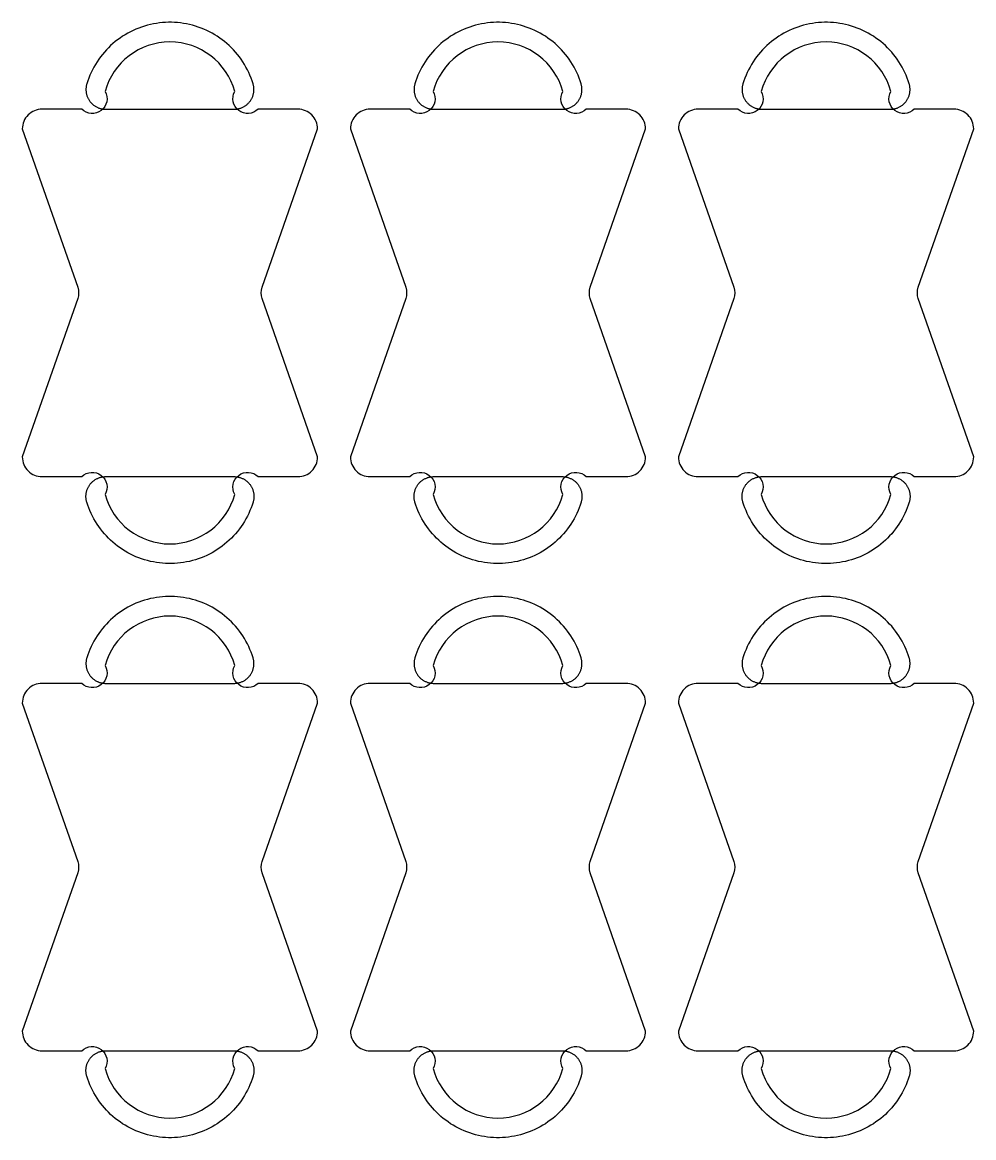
# Model space of a CAD drawing. Extents: x 0 to 2440, y -2 to 1220.
# Drawn here: x 322.2 to 612.2, y 527.5 to 867.5 of the extents above; entities that cross this region are included whole.
import ezdxf

# ---------------------------------------------------------------- set-up
doc = ezdxf.new("R2010")
doc.units = 0
doc.layers.add('4_ANYTOOL_CUTTHROUGH_OUTSI', color=5, linetype='CONTINUOUS')
doc.layers.add('5_ANYTOOL_HALF_MILL_9MM_IN', color=3, linetype='CONTINUOUS')

msp = doc.modelspace()

# ---------------------------------------------------------------- linework, layer by layer
at = {"layer": '4_ANYTOOL_CUTTHROUGH_OUTSI'}
for points in [[(394.07, 729), (406.2, 729, 0.414214), (412.2, 735), (395.3, 783.28, -0.146089), (395.3, 786.72), (412.2, 835, 0.414214), (406.2, 841), (394.07, 841, -0.874623), (386.97, 846.41, 0.763104), (347.43, 846.41, -0.874623), (340.34, 841), (328.2, 841, 0.414214), (322.2, 835), (339.1, 786.72, -0.146089), (339.1, 783.28), (322.2, 735, 0.414214), (328.2, 729), (340.34, 729, -0.874623), (347.43, 723.59, 0.763104), (386.97, 723.59, -0.874623)], [(494.07, 729), (506.2, 729, 0.414214), (512.2, 735), (495.3, 783.28, -0.146089), (495.3, 786.72), (512.2, 835, 0.414214), (506.2, 841), (494.07, 841, -0.874623), (486.97, 846.41, 0.763104), (447.43, 846.41, -0.874623), (440.34, 841), (428.2, 841, 0.414214), (422.2, 835), (439.1, 786.72, -0.146089), (439.1, 783.28), (422.2, 735, 0.414214), (428.2, 729), (440.34, 729, -0.874623), (447.43, 723.59, 0.763104), (486.97, 723.59, -0.874623)], [(594.07, 729), (606.2, 729, 0.414214), (612.2, 735), (595.3, 783.28, -0.146089), (595.3, 786.72), (612.2, 835, 0.414214), (606.2, 841), (594.07, 841, -0.874623), (586.97, 846.41, 0.763104), (547.43, 846.41, -0.874623), (540.34, 841), (528.2, 841, 0.414214), (522.2, 835), (539.1, 786.72, -0.146089), (539.1, 783.28), (522.2, 735, 0.414214), (528.2, 729), (540.34, 729, -0.874623), (547.43, 723.59, 0.763104), (586.97, 723.59, -0.874623)], [(394.07, 554), (406.2, 554, 0.414214), (412.2, 560), (395.3, 608.28, -0.146089), (395.3, 611.72), (412.2, 660, 0.414214), (406.2, 666), (394.07, 666, -0.874623), (386.97, 671.41, 0.763104), (347.43, 671.41, -0.874623), (340.34, 666), (328.2, 666, 0.414214), (322.2, 660), (339.1, 611.72, -0.146089), (339.1, 608.28), (322.2, 560, 0.414214), (328.2, 554), (340.34, 554, -0.874623), (347.43, 548.59, 0.763104), (386.97, 548.59, -0.874623)], [(494.07, 554), (506.2, 554, 0.414214), (512.2, 560), (495.3, 608.28, -0.146089), (495.3, 611.72), (512.2, 660, 0.414214), (506.2, 666), (494.07, 666, -0.874623), (486.97, 671.41, 0.763104), (447.43, 671.41, -0.874623), (440.34, 666), (428.2, 666, 0.414214), (422.2, 660), (439.1, 611.72, -0.146089), (439.1, 608.28), (422.2, 560, 0.414214), (428.2, 554), (440.34, 554, -0.874623), (447.43, 548.59, 0.763104), (486.97, 548.59, -0.874623)], [(594.07, 554), (606.2, 554, 0.414214), (612.2, 560), (595.3, 608.28, -0.146089), (595.3, 611.72), (612.2, 660, 0.414214), (606.2, 666), (594.07, 666, -0.874623), (586.97, 671.41, 0.763104), (547.43, 671.41, -0.874623), (540.34, 666), (528.2, 666, 0.414214), (522.2, 660), (539.1, 611.72, -0.146089), (539.1, 608.28), (522.2, 560, 0.414214), (528.2, 554), (540.34, 554, -0.874623), (547.43, 548.59, 0.763104), (586.97, 548.59, -0.874623)]]:
    msp.add_lwpolyline(points, format="xyb", close=True, dxfattribs=at)
at = {"layer": '5_ANYTOOL_HALF_MILL_9MM_IN'}
for points in [[(341.86, 848.76), (341.8, 848.56), (341.75, 848.36), (341.71, 848.15), (341.67, 847.95), (341.65, 847.74), (341.62, 847.54), (341.61, 847.33), (341.6, 847.12), (341.6, 846.91), (341.61, 846.71), (341.62, 846.5), (341.64, 846.29), (341.67, 846.09), (341.7, 845.88), (341.75, 845.68), (341.8, 845.48), (341.85, 845.28), (341.91, 845.08), (341.98, 844.89), (342.06, 844.69), (342.14, 844.5), (342.23, 844.32), (342.33, 844.13), (342.43, 843.95), (342.54, 843.77), (342.66, 843.6), (342.78, 843.43), (342.9, 843.27), (343.03, 843.11), (343.17, 842.95), (343.31, 842.8), (343.46, 842.65), (343.61, 842.51), (343.77, 842.38), (343.93, 842.25), (344.1, 842.13), (344.27, 842.01), (344.45, 841.9), (344.62, 841.79), (344.81, 841.69), (344.99, 841.6), (345.18, 841.51), (345.37, 841.43), (345.57, 841.36), (345.76, 841.29), (345.96, 841.23), (346.16, 841.18), (346.36, 841.13), (346.57, 841.09), (346.77, 841.06), (346.98, 841.03), (347.18, 841.01), (347.39, 841), (347.6, 841), (386.8, 841), (387.01, 841), (387.22, 841.01), (387.43, 841.03), (387.63, 841.06), (387.84, 841.09), (388.04, 841.13), (388.24, 841.18), (388.44, 841.23), (388.64, 841.29), (388.84, 841.36), (389.03, 841.43), (389.22, 841.51), (389.41, 841.6), (389.6, 841.69), (389.78, 841.79), (389.96, 841.9), (390.13, 842.01), (390.3, 842.13), (390.47, 842.25), (390.63, 842.38), (390.79, 842.51), (390.94, 842.65), (391.09, 842.8), (391.23, 842.95), (391.37, 843.11), (391.5, 843.27), (391.63, 843.43), (391.75, 843.6), (391.86, 843.77), (391.97, 843.95), (392.07, 844.13), (392.17, 844.32), (392.26, 844.5), (392.34, 844.69), (392.42, 844.89), (392.49, 845.08), (392.55, 845.28), (392.61, 845.48), (392.66, 845.68), (392.7, 845.88), (392.73, 846.09), (392.76, 846.29), (392.78, 846.5), (392.8, 846.71), (392.8, 846.91), (392.8, 847.12), (392.79, 847.33), (392.78, 847.54), (392.76, 847.74), (392.73, 847.95), (392.69, 848.15), (392.65, 848.36), (392.6, 848.56), (392.54, 848.76), (392.26, 849.64), (391.94, 850.5), (391.59, 851.36), (391.22, 852.21), (390.81, 853.04), (390.38, 853.85), (389.91, 854.65), (389.42, 855.44), (388.91, 856.21), (388.36, 856.95), (387.79, 857.68), (387.2, 858.39), (386.58, 859.08), (385.94, 859.74), (385.27, 860.38), (384.58, 861), (383.87, 861.6), (383.15, 862.17), (382.4, 862.71), (381.63, 863.23), (380.85, 863.72), (380.05, 864.18), (379.23, 864.61), (378.4, 865.02), (377.55, 865.39), (376.7, 865.74), (375.83, 866.06), (374.95, 866.34), (374.06, 866.6), (373.16, 866.82), (372.26, 867.01), (371.35, 867.17), (370.43, 867.3), (369.51, 867.4), (368.59, 867.46), (367.66, 867.5), (366.74, 867.5), (365.81, 867.46), (364.89, 867.4), (363.97, 867.3), (363.06, 867.17), (362.15, 867.01), (361.24, 866.82), (360.34, 866.6), (359.46, 866.34), (358.58, 866.06), (357.71, 865.74), (356.85, 865.39), (356, 865.02), (355.17, 864.61), (354.36, 864.18), (353.56, 863.72), (352.77, 863.23), (352.01, 862.71), (351.26, 862.17), (350.53, 861.6), (349.82, 861), (349.13, 860.38), (348.47, 859.74), (347.82, 859.08), (347.21, 858.39), (346.61, 857.68), (346.04, 856.95), (345.5, 856.21), (344.98, 855.44), (344.49, 854.65), (344.03, 853.85), (343.59, 853.04), (343.19, 852.21), (342.81, 851.36), (342.46, 850.5), (342.15, 849.64)], [(441.86, 848.76), (441.8, 848.56), (441.75, 848.36), (441.71, 848.15), (441.67, 847.95), (441.65, 847.74), (441.62, 847.54), (441.61, 847.33), (441.6, 847.12), (441.6, 846.91), (441.61, 846.71), (441.62, 846.5), (441.64, 846.29), (441.67, 846.09), (441.7, 845.88), (441.75, 845.68), (441.8, 845.48), (441.85, 845.28), (441.91, 845.08), (441.98, 844.89), (442.06, 844.69), (442.14, 844.5), (442.23, 844.32), (442.33, 844.13), (442.43, 843.95), (442.54, 843.77), (442.66, 843.6), (442.78, 843.43), (442.9, 843.27), (443.03, 843.11), (443.17, 842.95), (443.31, 842.8), (443.46, 842.65), (443.61, 842.51), (443.77, 842.38), (443.93, 842.25), (444.1, 842.13), (444.27, 842.01), (444.45, 841.9), (444.62, 841.79), (444.81, 841.69), (444.99, 841.6), (445.18, 841.51), (445.37, 841.43), (445.57, 841.36), (445.76, 841.29), (445.96, 841.23), (446.16, 841.18), (446.36, 841.13), (446.57, 841.09), (446.77, 841.06), (446.98, 841.03), (447.18, 841.01), (447.39, 841), (447.6, 841), (486.8, 841), (487.01, 841), (487.22, 841.01), (487.43, 841.03), (487.63, 841.06), (487.84, 841.09), (488.04, 841.13), (488.24, 841.18), (488.44, 841.23), (488.64, 841.29), (488.84, 841.36), (489.03, 841.43), (489.22, 841.51), (489.41, 841.6), (489.6, 841.69), (489.78, 841.79), (489.96, 841.9), (490.13, 842.01), (490.3, 842.13), (490.47, 842.25), (490.63, 842.38), (490.79, 842.51), (490.94, 842.65), (491.09, 842.8), (491.23, 842.95), (491.37, 843.11), (491.5, 843.27), (491.63, 843.43), (491.75, 843.6), (491.86, 843.77), (491.97, 843.95), (492.07, 844.13), (492.17, 844.32), (492.26, 844.5), (492.34, 844.69), (492.42, 844.89), (492.49, 845.08), (492.55, 845.28), (492.61, 845.48), (492.66, 845.68), (492.7, 845.88), (492.73, 846.09), (492.76, 846.29), (492.78, 846.5), (492.8, 846.71), (492.8, 846.91), (492.8, 847.12), (492.79, 847.33), (492.78, 847.54), (492.76, 847.74), (492.73, 847.95), (492.69, 848.15), (492.65, 848.36), (492.6, 848.56), (492.54, 848.76), (492.26, 849.64), (491.94, 850.5), (491.59, 851.36), (491.22, 852.21), (490.81, 853.04), (490.38, 853.85), (489.91, 854.65), (489.42, 855.44), (488.91, 856.21), (488.36, 856.95), (487.79, 857.68), (487.2, 858.39), (486.58, 859.08), (485.94, 859.74), (485.27, 860.38), (484.58, 861), (483.87, 861.6), (483.15, 862.17), (482.4, 862.71), (481.63, 863.23), (480.85, 863.72), (480.05, 864.18), (479.23, 864.61), (478.4, 865.02), (477.55, 865.39), (476.7, 865.74), (475.83, 866.06), (474.95, 866.34), (474.06, 866.6), (473.16, 866.82), (472.26, 867.01), (471.35, 867.17), (470.43, 867.3), (469.51, 867.4), (468.59, 867.46), (467.66, 867.5), (466.74, 867.5), (465.81, 867.46), (464.89, 867.4), (463.97, 867.3), (463.06, 867.17), (462.15, 867.01), (461.24, 866.82), (460.34, 866.6), (459.46, 866.34), (458.58, 866.06), (457.71, 865.74), (456.85, 865.39), (456, 865.02), (455.17, 864.61), (454.36, 864.18), (453.56, 863.72), (452.77, 863.23), (452.01, 862.71), (451.26, 862.17), (450.53, 861.6), (449.82, 861), (449.13, 860.38), (448.47, 859.74), (447.82, 859.08), (447.21, 858.39), (446.61, 857.68), (446.04, 856.95), (445.5, 856.21), (444.98, 855.44), (444.49, 854.65), (444.03, 853.85), (443.59, 853.04), (443.19, 852.21), (442.81, 851.36), (442.46, 850.5), (442.15, 849.64)], [(541.86, 848.76), (541.8, 848.56), (541.75, 848.36), (541.71, 848.15), (541.67, 847.95), (541.65, 847.74), (541.62, 847.54), (541.61, 847.33), (541.6, 847.12), (541.6, 846.91), (541.61, 846.71), (541.62, 846.5), (541.64, 846.29), (541.67, 846.09), (541.7, 845.88), (541.75, 845.68), (541.8, 845.48), (541.85, 845.28), (541.91, 845.08), (541.98, 844.89), (542.06, 844.69), (542.14, 844.5), (542.23, 844.32), (542.33, 844.13), (542.43, 843.95), (542.54, 843.77), (542.66, 843.6), (542.78, 843.43), (542.9, 843.27), (543.03, 843.11), (543.17, 842.95), (543.31, 842.8), (543.46, 842.65), (543.61, 842.51), (543.77, 842.38), (543.93, 842.25), (544.1, 842.13), (544.27, 842.01), (544.45, 841.9), (544.62, 841.79), (544.81, 841.69), (544.99, 841.6), (545.18, 841.51), (545.37, 841.43), (545.57, 841.36), (545.76, 841.29), (545.96, 841.23), (546.16, 841.18), (546.36, 841.13), (546.57, 841.09), (546.77, 841.06), (546.98, 841.03), (547.18, 841.01), (547.39, 841), (547.6, 841), (586.8, 841), (587.01, 841), (587.22, 841.01), (587.43, 841.03), (587.63, 841.06), (587.84, 841.09), (588.04, 841.13), (588.24, 841.18), (588.44, 841.23), (588.64, 841.29), (588.84, 841.36), (589.03, 841.43), (589.22, 841.51), (589.41, 841.6), (589.6, 841.69), (589.78, 841.79), (589.96, 841.9), (590.13, 842.01), (590.3, 842.13), (590.47, 842.25), (590.63, 842.38), (590.79, 842.51), (590.94, 842.65), (591.09, 842.8), (591.23, 842.95), (591.37, 843.11), (591.5, 843.27), (591.63, 843.43), (591.75, 843.6), (591.86, 843.77), (591.97, 843.95), (592.07, 844.13), (592.17, 844.32), (592.26, 844.5), (592.34, 844.69), (592.42, 844.89), (592.49, 845.08), (592.55, 845.28), (592.61, 845.48), (592.66, 845.68), (592.7, 845.88), (592.73, 846.09), (592.76, 846.29), (592.78, 846.5), (592.8, 846.71), (592.8, 846.91), (592.8, 847.12), (592.79, 847.33), (592.78, 847.54), (592.76, 847.74), (592.73, 847.95), (592.69, 848.15), (592.65, 848.36), (592.6, 848.56), (592.54, 848.76), (592.26, 849.64), (591.94, 850.5), (591.59, 851.36), (591.22, 852.21), (590.81, 853.04), (590.38, 853.85), (589.91, 854.65), (589.42, 855.44), (588.91, 856.21), (588.36, 856.95), (587.79, 857.68), (587.2, 858.39), (586.58, 859.08), (585.94, 859.74), (585.27, 860.38), (584.58, 861), (583.87, 861.6), (583.15, 862.17), (582.4, 862.71), (581.63, 863.23), (580.85, 863.72), (580.05, 864.18), (579.23, 864.61), (578.4, 865.02), (577.55, 865.39), (576.7, 865.74), (575.83, 866.06), (574.95, 866.34), (574.06, 866.6), (573.16, 866.82), (572.26, 867.01), (571.35, 867.17), (570.43, 867.3), (569.51, 867.4), (568.59, 867.46), (567.66, 867.5), (566.74, 867.5), (565.81, 867.46), (564.89, 867.4), (563.97, 867.3), (563.06, 867.17), (562.15, 867.01), (561.24, 866.82), (560.34, 866.6), (559.46, 866.34), (558.58, 866.06), (557.71, 865.74), (556.85, 865.39), (556, 865.02), (555.17, 864.61), (554.36, 864.18), (553.56, 863.72), (552.77, 863.23), (552.01, 862.71), (551.26, 862.17), (550.53, 861.6), (549.82, 861), (549.13, 860.38), (548.47, 859.74), (547.82, 859.08), (547.21, 858.39), (546.61, 857.68), (546.04, 856.95), (545.5, 856.21), (544.98, 855.44), (544.49, 854.65), (544.03, 853.85), (543.59, 853.04), (543.19, 852.21), (542.81, 851.36), (542.46, 850.5), (542.15, 849.64)], [(341.86, 721.24), (341.8, 721.44), (341.75, 721.64), (341.71, 721.85), (341.67, 722.05), (341.65, 722.26), (341.62, 722.46), (341.61, 722.67), (341.6, 722.88), (341.6, 723.09), (341.61, 723.29), (341.62, 723.5), (341.64, 723.71), (341.67, 723.91), (341.7, 724.12), (341.75, 724.32), (341.8, 724.52), (341.85, 724.72), (341.91, 724.92), (341.98, 725.11), (342.06, 725.31), (342.14, 725.5), (342.23, 725.68), (342.33, 725.87), (342.43, 726.05), (342.54, 726.23), (342.66, 726.4), (342.78, 726.57), (342.9, 726.73), (343.03, 726.89), (343.17, 727.05), (343.31, 727.2), (343.46, 727.35), (343.61, 727.49), (343.77, 727.62), (343.93, 727.75), (344.1, 727.87), (344.27, 727.99), (344.45, 728.1), (344.62, 728.21), (344.81, 728.31), (344.99, 728.4), (345.18, 728.49), (345.37, 728.57), (345.57, 728.64), (345.76, 728.71), (345.96, 728.77), (346.16, 728.82), (346.36, 728.87), (346.57, 728.91), (346.77, 728.94), (346.98, 728.97), (347.18, 728.99), (347.39, 729), (347.6, 729), (386.8, 729), (387.01, 729), (387.22, 728.99), (387.43, 728.97), (387.63, 728.94), (387.84, 728.91), (388.04, 728.87), (388.24, 728.82), (388.44, 728.77), (388.64, 728.71), (388.84, 728.64), (389.03, 728.57), (389.22, 728.49), (389.41, 728.4), (389.6, 728.31), (389.78, 728.21), (389.96, 728.1), (390.13, 727.99), (390.3, 727.87), (390.47, 727.75), (390.63, 727.62), (390.79, 727.49), (390.94, 727.35), (391.09, 727.2), (391.23, 727.05), (391.37, 726.89), (391.5, 726.73), (391.63, 726.57), (391.75, 726.4), (391.86, 726.23), (391.97, 726.05), (392.07, 725.87), (392.17, 725.68), (392.26, 725.5), (392.34, 725.31), (392.42, 725.11), (392.49, 724.92), (392.55, 724.72), (392.61, 724.52), (392.66, 724.32), (392.7, 724.12), (392.73, 723.91), (392.76, 723.71), (392.78, 723.5), (392.8, 723.29), (392.8, 723.09), (392.8, 722.88), (392.79, 722.67), (392.78, 722.46), (392.76, 722.26), (392.73, 722.05), (392.69, 721.85), (392.65, 721.64), (392.6, 721.44), (392.54, 721.24), (392.26, 720.36), (391.94, 719.5), (391.59, 718.64), (391.22, 717.79), (390.81, 716.96), (390.38, 716.15), (389.91, 715.35), (389.42, 714.56), (388.91, 713.79), (388.36, 713.05), (387.79, 712.32), (387.2, 711.61), (386.58, 710.92), (385.94, 710.26), (385.27, 709.62), (384.58, 709), (383.87, 708.4), (383.15, 707.83), (382.4, 707.29), (381.63, 706.77), (380.85, 706.28), (380.05, 705.82), (379.23, 705.39), (378.4, 704.98), (377.55, 704.61), (376.7, 704.26), (375.83, 703.94), (374.95, 703.66), (374.06, 703.4), (373.16, 703.18), (372.26, 702.99), (371.35, 702.83), (370.43, 702.7), (369.51, 702.6), (368.59, 702.54), (367.66, 702.5), (366.74, 702.5), (365.81, 702.54), (364.89, 702.6), (363.97, 702.7), (363.06, 702.83), (362.15, 702.99), (361.24, 703.18), (360.34, 703.4), (359.46, 703.66), (358.58, 703.94), (357.71, 704.26), (356.85, 704.61), (356, 704.98), (355.17, 705.39), (354.36, 705.82), (353.56, 706.28), (352.77, 706.77), (352.01, 707.29), (351.26, 707.83), (350.53, 708.4), (349.82, 709), (349.13, 709.62), (348.47, 710.26), (347.82, 710.92), (347.21, 711.61), (346.61, 712.32), (346.04, 713.05), (345.5, 713.79), (344.98, 714.56), (344.49, 715.35), (344.03, 716.15), (343.59, 716.96), (343.19, 717.79), (342.81, 718.64), (342.46, 719.5), (342.15, 720.36)], [(441.86, 721.24), (441.8, 721.44), (441.75, 721.64), (441.71, 721.85), (441.67, 722.05), (441.65, 722.26), (441.62, 722.46), (441.61, 722.67), (441.6, 722.88), (441.6, 723.09), (441.61, 723.29), (441.62, 723.5), (441.64, 723.71), (441.67, 723.91), (441.7, 724.12), (441.75, 724.32), (441.8, 724.52), (441.85, 724.72), (441.91, 724.92), (441.98, 725.11), (442.06, 725.31), (442.14, 725.5), (442.23, 725.68), (442.33, 725.87), (442.43, 726.05), (442.54, 726.23), (442.66, 726.4), (442.78, 726.57), (442.9, 726.73), (443.03, 726.89), (443.17, 727.05), (443.31, 727.2), (443.46, 727.35), (443.61, 727.49), (443.77, 727.62), (443.93, 727.75), (444.1, 727.87), (444.27, 727.99), (444.45, 728.1), (444.62, 728.21), (444.81, 728.31), (444.99, 728.4), (445.18, 728.49), (445.37, 728.57), (445.57, 728.64), (445.76, 728.71), (445.96, 728.77), (446.16, 728.82), (446.36, 728.87), (446.57, 728.91), (446.77, 728.94), (446.98, 728.97), (447.18, 728.99), (447.39, 729), (447.6, 729), (486.8, 729), (487.01, 729), (487.22, 728.99), (487.43, 728.97), (487.63, 728.94), (487.84, 728.91), (488.04, 728.87), (488.24, 728.82), (488.44, 728.77), (488.64, 728.71), (488.84, 728.64), (489.03, 728.57), (489.22, 728.49), (489.41, 728.4), (489.6, 728.31), (489.78, 728.21), (489.96, 728.1), (490.13, 727.99), (490.3, 727.87), (490.47, 727.75), (490.63, 727.62), (490.79, 727.49), (490.94, 727.35), (491.09, 727.2), (491.23, 727.05), (491.37, 726.89), (491.5, 726.73), (491.63, 726.57), (491.75, 726.4), (491.86, 726.23), (491.97, 726.05), (492.07, 725.87), (492.17, 725.68), (492.26, 725.5), (492.34, 725.31), (492.42, 725.11), (492.49, 724.92), (492.55, 724.72), (492.61, 724.52), (492.66, 724.32), (492.7, 724.12), (492.73, 723.91), (492.76, 723.71), (492.78, 723.5), (492.8, 723.29), (492.8, 723.09), (492.8, 722.88), (492.79, 722.67), (492.78, 722.46), (492.76, 722.26), (492.73, 722.05), (492.69, 721.85), (492.65, 721.64), (492.6, 721.44), (492.54, 721.24), (492.26, 720.36), (491.94, 719.5), (491.59, 718.64), (491.22, 717.79), (490.81, 716.96), (490.38, 716.15), (489.91, 715.35), (489.42, 714.56), (488.91, 713.79), (488.36, 713.05), (487.79, 712.32), (487.2, 711.61), (486.58, 710.92), (485.94, 710.26), (485.27, 709.62), (484.58, 709), (483.87, 708.4), (483.15, 707.83), (482.4, 707.29), (481.63, 706.77), (480.85, 706.28), (480.05, 705.82), (479.23, 705.39), (478.4, 704.98), (477.55, 704.61), (476.7, 704.26), (475.83, 703.94), (474.95, 703.66), (474.06, 703.4), (473.16, 703.18), (472.26, 702.99), (471.35, 702.83), (470.43, 702.7), (469.51, 702.6), (468.59, 702.54), (467.66, 702.5), (466.74, 702.5), (465.81, 702.54), (464.89, 702.6), (463.97, 702.7), (463.06, 702.83), (462.15, 702.99), (461.24, 703.18), (460.34, 703.4), (459.46, 703.66), (458.58, 703.94), (457.71, 704.26), (456.85, 704.61), (456, 704.98), (455.17, 705.39), (454.36, 705.82), (453.56, 706.28), (452.77, 706.77), (452.01, 707.29), (451.26, 707.83), (450.53, 708.4), (449.82, 709), (449.13, 709.62), (448.47, 710.26), (447.82, 710.92), (447.21, 711.61), (446.61, 712.32), (446.04, 713.05), (445.5, 713.79), (444.98, 714.56), (444.49, 715.35), (444.03, 716.15), (443.59, 716.96), (443.19, 717.79), (442.81, 718.64), (442.46, 719.5), (442.15, 720.36)], [(541.86, 721.24), (541.8, 721.44), (541.75, 721.64), (541.71, 721.85), (541.67, 722.05), (541.65, 722.26), (541.62, 722.46), (541.61, 722.67), (541.6, 722.88), (541.6, 723.09), (541.61, 723.29), (541.62, 723.5), (541.64, 723.71), (541.67, 723.91), (541.7, 724.12), (541.75, 724.32), (541.8, 724.52), (541.85, 724.72), (541.91, 724.92), (541.98, 725.11), (542.06, 725.31), (542.14, 725.5), (542.23, 725.68), (542.33, 725.87), (542.43, 726.05), (542.54, 726.23), (542.66, 726.4), (542.78, 726.57), (542.9, 726.73), (543.03, 726.89), (543.17, 727.05), (543.31, 727.2), (543.46, 727.35), (543.61, 727.49), (543.77, 727.62), (543.93, 727.75), (544.1, 727.87), (544.27, 727.99), (544.45, 728.1), (544.62, 728.21), (544.81, 728.31), (544.99, 728.4), (545.18, 728.49), (545.37, 728.57), (545.57, 728.64), (545.76, 728.71), (545.96, 728.77), (546.16, 728.82), (546.36, 728.87), (546.57, 728.91), (546.77, 728.94), (546.98, 728.97), (547.18, 728.99), (547.39, 729), (547.6, 729), (586.8, 729), (587.01, 729), (587.22, 728.99), (587.43, 728.97), (587.63, 728.94), (587.84, 728.91), (588.04, 728.87), (588.24, 728.82), (588.44, 728.77), (588.64, 728.71), (588.84, 728.64), (589.03, 728.57), (589.22, 728.49), (589.41, 728.4), (589.6, 728.31), (589.78, 728.21), (589.96, 728.1), (590.13, 727.99), (590.3, 727.87), (590.47, 727.75), (590.63, 727.62), (590.79, 727.49), (590.94, 727.35), (591.09, 727.2), (591.23, 727.05), (591.37, 726.89), (591.5, 726.73), (591.63, 726.57), (591.75, 726.4), (591.86, 726.23), (591.97, 726.05), (592.07, 725.87), (592.17, 725.68), (592.26, 725.5), (592.34, 725.31), (592.42, 725.11), (592.49, 724.92), (592.55, 724.72), (592.61, 724.52), (592.66, 724.32), (592.7, 724.12), (592.73, 723.91), (592.76, 723.71), (592.78, 723.5), (592.8, 723.29), (592.8, 723.09), (592.8, 722.88), (592.79, 722.67), (592.78, 722.46), (592.76, 722.26), (592.73, 722.05), (592.69, 721.85), (592.65, 721.64), (592.6, 721.44), (592.54, 721.24), (592.26, 720.36), (591.94, 719.5), (591.59, 718.64), (591.22, 717.79), (590.81, 716.96), (590.38, 716.15), (589.91, 715.35), (589.42, 714.56), (588.91, 713.79), (588.36, 713.05), (587.79, 712.32), (587.2, 711.61), (586.58, 710.92), (585.94, 710.26), (585.27, 709.62), (584.58, 709), (583.87, 708.4), (583.15, 707.83), (582.4, 707.29), (581.63, 706.77), (580.85, 706.28), (580.05, 705.82), (579.23, 705.39), (578.4, 704.98), (577.55, 704.61), (576.7, 704.26), (575.83, 703.94), (574.95, 703.66), (574.06, 703.4), (573.16, 703.18), (572.26, 702.99), (571.35, 702.83), (570.43, 702.7), (569.51, 702.6), (568.59, 702.54), (567.66, 702.5), (566.74, 702.5), (565.81, 702.54), (564.89, 702.6), (563.97, 702.7), (563.06, 702.83), (562.15, 702.99), (561.24, 703.18), (560.34, 703.4), (559.46, 703.66), (558.58, 703.94), (557.71, 704.26), (556.85, 704.61), (556, 704.98), (555.17, 705.39), (554.36, 705.82), (553.56, 706.28), (552.77, 706.77), (552.01, 707.29), (551.26, 707.83), (550.53, 708.4), (549.82, 709), (549.13, 709.62), (548.47, 710.26), (547.82, 710.92), (547.21, 711.61), (546.61, 712.32), (546.04, 713.05), (545.5, 713.79), (544.98, 714.56), (544.49, 715.35), (544.03, 716.15), (543.59, 716.96), (543.19, 717.79), (542.81, 718.64), (542.46, 719.5), (542.15, 720.36)], [(341.86, 673.76), (341.8, 673.56), (341.75, 673.36), (341.71, 673.15), (341.67, 672.95), (341.65, 672.74), (341.62, 672.54), (341.61, 672.33), (341.6, 672.12), (341.6, 671.91), (341.61, 671.71), (341.62, 671.5), (341.64, 671.29), (341.67, 671.09), (341.7, 670.88), (341.75, 670.68), (341.8, 670.48), (341.85, 670.28), (341.91, 670.08), (341.98, 669.89), (342.06, 669.69), (342.14, 669.5), (342.23, 669.32), (342.33, 669.13), (342.43, 668.95), (342.54, 668.77), (342.66, 668.6), (342.78, 668.43), (342.9, 668.27), (343.03, 668.11), (343.17, 667.95), (343.31, 667.8), (343.46, 667.65), (343.61, 667.51), (343.77, 667.38), (343.93, 667.25), (344.1, 667.13), (344.27, 667.01), (344.45, 666.9), (344.62, 666.79), (344.81, 666.69), (344.99, 666.6), (345.18, 666.51), (345.37, 666.43), (345.57, 666.36), (345.76, 666.29), (345.96, 666.23), (346.16, 666.18), (346.36, 666.13), (346.57, 666.09), (346.77, 666.06), (346.98, 666.03), (347.18, 666.01), (347.39, 666), (347.6, 666), (386.8, 666), (387.01, 666), (387.22, 666.01), (387.43, 666.03), (387.63, 666.06), (387.84, 666.09), (388.04, 666.13), (388.24, 666.18), (388.44, 666.23), (388.64, 666.29), (388.84, 666.36), (389.03, 666.43), (389.22, 666.51), (389.41, 666.6), (389.6, 666.69), (389.78, 666.79), (389.96, 666.9), (390.13, 667.01), (390.3, 667.13), (390.47, 667.25), (390.63, 667.38), (390.79, 667.51), (390.94, 667.65), (391.09, 667.8), (391.23, 667.95), (391.37, 668.11), (391.5, 668.27), (391.63, 668.43), (391.75, 668.6), (391.86, 668.77), (391.97, 668.95), (392.07, 669.13), (392.17, 669.32), (392.26, 669.5), (392.34, 669.69), (392.42, 669.89), (392.49, 670.08), (392.55, 670.28), (392.61, 670.48), (392.66, 670.68), (392.7, 670.88), (392.73, 671.09), (392.76, 671.29), (392.78, 671.5), (392.8, 671.71), (392.8, 671.91), (392.8, 672.12), (392.79, 672.33), (392.78, 672.54), (392.76, 672.74), (392.73, 672.95), (392.69, 673.15), (392.65, 673.36), (392.6, 673.56), (392.54, 673.76), (392.26, 674.64), (391.94, 675.5), (391.59, 676.36), (391.22, 677.21), (390.81, 678.04), (390.38, 678.85), (389.91, 679.65), (389.42, 680.44), (388.91, 681.21), (388.36, 681.95), (387.79, 682.68), (387.2, 683.39), (386.58, 684.08), (385.94, 684.74), (385.27, 685.38), (384.58, 686), (383.87, 686.6), (383.15, 687.17), (382.4, 687.71), (381.63, 688.23), (380.85, 688.72), (380.05, 689.18), (379.23, 689.61), (378.4, 690.02), (377.55, 690.39), (376.7, 690.74), (375.83, 691.06), (374.95, 691.34), (374.06, 691.6), (373.16, 691.82), (372.26, 692.01), (371.35, 692.17), (370.43, 692.3), (369.51, 692.4), (368.59, 692.46), (367.66, 692.5), (366.74, 692.5), (365.81, 692.46), (364.89, 692.4), (363.97, 692.3), (363.06, 692.17), (362.15, 692.01), (361.24, 691.82), (360.34, 691.6), (359.46, 691.34), (358.58, 691.06), (357.71, 690.74), (356.85, 690.39), (356, 690.02), (355.17, 689.61), (354.36, 689.18), (353.56, 688.72), (352.77, 688.23), (352.01, 687.71), (351.26, 687.17), (350.53, 686.6), (349.82, 686), (349.13, 685.38), (348.47, 684.74), (347.82, 684.08), (347.21, 683.39), (346.61, 682.68), (346.04, 681.95), (345.5, 681.21), (344.98, 680.44), (344.49, 679.65), (344.03, 678.85), (343.59, 678.04), (343.19, 677.21), (342.81, 676.36), (342.46, 675.5), (342.15, 674.64)], [(441.86, 673.76), (441.8, 673.56), (441.75, 673.36), (441.71, 673.15), (441.67, 672.95), (441.65, 672.74), (441.62, 672.54), (441.61, 672.33), (441.6, 672.12), (441.6, 671.91), (441.61, 671.71), (441.62, 671.5), (441.64, 671.29), (441.67, 671.09), (441.7, 670.88), (441.75, 670.68), (441.8, 670.48), (441.85, 670.28), (441.91, 670.08), (441.98, 669.89), (442.06, 669.69), (442.14, 669.5), (442.23, 669.32), (442.33, 669.13), (442.43, 668.95), (442.54, 668.77), (442.66, 668.6), (442.78, 668.43), (442.9, 668.27), (443.03, 668.11), (443.17, 667.95), (443.31, 667.8), (443.46, 667.65), (443.61, 667.51), (443.77, 667.38), (443.93, 667.25), (444.1, 667.13), (444.27, 667.01), (444.45, 666.9), (444.62, 666.79), (444.81, 666.69), (444.99, 666.6), (445.18, 666.51), (445.37, 666.43), (445.57, 666.36), (445.76, 666.29), (445.96, 666.23), (446.16, 666.18), (446.36, 666.13), (446.57, 666.09), (446.77, 666.06), (446.98, 666.03), (447.18, 666.01), (447.39, 666), (447.6, 666), (486.8, 666), (487.01, 666), (487.22, 666.01), (487.43, 666.03), (487.63, 666.06), (487.84, 666.09), (488.04, 666.13), (488.24, 666.18), (488.44, 666.23), (488.64, 666.29), (488.84, 666.36), (489.03, 666.43), (489.22, 666.51), (489.41, 666.6), (489.6, 666.69), (489.78, 666.79), (489.96, 666.9), (490.13, 667.01), (490.3, 667.13), (490.47, 667.25), (490.63, 667.38), (490.79, 667.51), (490.94, 667.65), (491.09, 667.8), (491.23, 667.95), (491.37, 668.11), (491.5, 668.27), (491.63, 668.43), (491.75, 668.6), (491.86, 668.77), (491.97, 668.95), (492.07, 669.13), (492.17, 669.32), (492.26, 669.5), (492.34, 669.69), (492.42, 669.89), (492.49, 670.08), (492.55, 670.28), (492.61, 670.48), (492.66, 670.68), (492.7, 670.88), (492.73, 671.09), (492.76, 671.29), (492.78, 671.5), (492.8, 671.71), (492.8, 671.91), (492.8, 672.12), (492.79, 672.33), (492.78, 672.54), (492.76, 672.74), (492.73, 672.95), (492.69, 673.15), (492.65, 673.36), (492.6, 673.56), (492.54, 673.76), (492.26, 674.64), (491.94, 675.5), (491.59, 676.36), (491.22, 677.21), (490.81, 678.04), (490.38, 678.85), (489.91, 679.65), (489.42, 680.44), (488.91, 681.21), (488.36, 681.95), (487.79, 682.68), (487.2, 683.39), (486.58, 684.08), (485.94, 684.74), (485.27, 685.38), (484.58, 686), (483.87, 686.6), (483.15, 687.17), (482.4, 687.71), (481.63, 688.23), (480.85, 688.72), (480.05, 689.18), (479.23, 689.61), (478.4, 690.02), (477.55, 690.39), (476.7, 690.74), (475.83, 691.06), (474.95, 691.34), (474.06, 691.6), (473.16, 691.82), (472.26, 692.01), (471.35, 692.17), (470.43, 692.3), (469.51, 692.4), (468.59, 692.46), (467.66, 692.5), (466.74, 692.5), (465.81, 692.46), (464.89, 692.4), (463.97, 692.3), (463.06, 692.17), (462.15, 692.01), (461.24, 691.82), (460.34, 691.6), (459.46, 691.34), (458.58, 691.06), (457.71, 690.74), (456.85, 690.39), (456, 690.02), (455.17, 689.61), (454.36, 689.18), (453.56, 688.72), (452.77, 688.23), (452.01, 687.71), (451.26, 687.17), (450.53, 686.6), (449.82, 686), (449.13, 685.38), (448.47, 684.74), (447.82, 684.08), (447.21, 683.39), (446.61, 682.68), (446.04, 681.95), (445.5, 681.21), (444.98, 680.44), (444.49, 679.65), (444.03, 678.85), (443.59, 678.04), (443.19, 677.21), (442.81, 676.36), (442.46, 675.5), (442.15, 674.64)], [(541.86, 673.76), (541.8, 673.56), (541.75, 673.36), (541.71, 673.15), (541.67, 672.95), (541.65, 672.74), (541.62, 672.54), (541.61, 672.33), (541.6, 672.12), (541.6, 671.91), (541.61, 671.71), (541.62, 671.5), (541.64, 671.29), (541.67, 671.09), (541.7, 670.88), (541.75, 670.68), (541.8, 670.48), (541.85, 670.28), (541.91, 670.08), (541.98, 669.89), (542.06, 669.69), (542.14, 669.5), (542.23, 669.32), (542.33, 669.13), (542.43, 668.95), (542.54, 668.77), (542.66, 668.6), (542.78, 668.43), (542.9, 668.27), (543.03, 668.11), (543.17, 667.95), (543.31, 667.8), (543.46, 667.65), (543.61, 667.51), (543.77, 667.38), (543.93, 667.25), (544.1, 667.13), (544.27, 667.01), (544.45, 666.9), (544.62, 666.79), (544.81, 666.69), (544.99, 666.6), (545.18, 666.51), (545.37, 666.43), (545.57, 666.36), (545.76, 666.29), (545.96, 666.23), (546.16, 666.18), (546.36, 666.13), (546.57, 666.09), (546.77, 666.06), (546.98, 666.03), (547.18, 666.01), (547.39, 666), (547.6, 666), (586.8, 666), (587.01, 666), (587.22, 666.01), (587.43, 666.03), (587.63, 666.06), (587.84, 666.09), (588.04, 666.13), (588.24, 666.18), (588.44, 666.23), (588.64, 666.29), (588.84, 666.36), (589.03, 666.43), (589.22, 666.51), (589.41, 666.6), (589.6, 666.69), (589.78, 666.79), (589.96, 666.9), (590.13, 667.01), (590.3, 667.13), (590.47, 667.25), (590.63, 667.38), (590.79, 667.51), (590.94, 667.65), (591.09, 667.8), (591.23, 667.95), (591.37, 668.11), (591.5, 668.27), (591.63, 668.43), (591.75, 668.6), (591.86, 668.77), (591.97, 668.95), (592.07, 669.13), (592.17, 669.32), (592.26, 669.5), (592.34, 669.69), (592.42, 669.89), (592.49, 670.08), (592.55, 670.28), (592.61, 670.48), (592.66, 670.68), (592.7, 670.88), (592.73, 671.09), (592.76, 671.29), (592.78, 671.5), (592.8, 671.71), (592.8, 671.91), (592.8, 672.12), (592.79, 672.33), (592.78, 672.54), (592.76, 672.74), (592.73, 672.95), (592.69, 673.15), (592.65, 673.36), (592.6, 673.56), (592.54, 673.76), (592.26, 674.64), (591.94, 675.5), (591.59, 676.36), (591.22, 677.21), (590.81, 678.04), (590.38, 678.85), (589.91, 679.65), (589.42, 680.44), (588.91, 681.21), (588.36, 681.95), (587.79, 682.68), (587.2, 683.39), (586.58, 684.08), (585.94, 684.74), (585.27, 685.38), (584.58, 686), (583.87, 686.6), (583.15, 687.17), (582.4, 687.71), (581.63, 688.23), (580.85, 688.72), (580.05, 689.18), (579.23, 689.61), (578.4, 690.02), (577.55, 690.39), (576.7, 690.74), (575.83, 691.06), (574.95, 691.34), (574.06, 691.6), (573.16, 691.82), (572.26, 692.01), (571.35, 692.17), (570.43, 692.3), (569.51, 692.4), (568.59, 692.46), (567.66, 692.5), (566.74, 692.5), (565.81, 692.46), (564.89, 692.4), (563.97, 692.3), (563.06, 692.17), (562.15, 692.01), (561.24, 691.82), (560.34, 691.6), (559.46, 691.34), (558.58, 691.06), (557.71, 690.74), (556.85, 690.39), (556, 690.02), (555.17, 689.61), (554.36, 689.18), (553.56, 688.72), (552.77, 688.23), (552.01, 687.71), (551.26, 687.17), (550.53, 686.6), (549.82, 686), (549.13, 685.38), (548.47, 684.74), (547.82, 684.08), (547.21, 683.39), (546.61, 682.68), (546.04, 681.95), (545.5, 681.21), (544.98, 680.44), (544.49, 679.65), (544.03, 678.85), (543.59, 678.04), (543.19, 677.21), (542.81, 676.36), (542.46, 675.5), (542.15, 674.64)], [(341.86, 546.24), (341.8, 546.44), (341.75, 546.64), (341.71, 546.85), (341.67, 547.05), (341.65, 547.26), (341.62, 547.46), (341.61, 547.67), (341.6, 547.88), (341.6, 548.09), (341.61, 548.29), (341.62, 548.5), (341.64, 548.71), (341.67, 548.91), (341.7, 549.12), (341.75, 549.32), (341.8, 549.52), (341.85, 549.72), (341.91, 549.92), (341.98, 550.11), (342.06, 550.31), (342.14, 550.5), (342.23, 550.68), (342.33, 550.87), (342.43, 551.05), (342.54, 551.23), (342.66, 551.4), (342.78, 551.57), (342.9, 551.73), (343.03, 551.89), (343.17, 552.05), (343.31, 552.2), (343.46, 552.35), (343.61, 552.49), (343.77, 552.62), (343.93, 552.75), (344.1, 552.87), (344.27, 552.99), (344.45, 553.1), (344.62, 553.21), (344.81, 553.31), (344.99, 553.4), (345.18, 553.49), (345.37, 553.57), (345.57, 553.64), (345.76, 553.71), (345.96, 553.77), (346.16, 553.82), (346.36, 553.87), (346.57, 553.91), (346.77, 553.94), (346.98, 553.97), (347.18, 553.99), (347.39, 554), (347.6, 554), (386.8, 554), (387.01, 554), (387.22, 553.99), (387.43, 553.97), (387.63, 553.94), (387.84, 553.91), (388.04, 553.87), (388.24, 553.82), (388.44, 553.77), (388.64, 553.71), (388.84, 553.64), (389.03, 553.57), (389.22, 553.49), (389.41, 553.4), (389.6, 553.31), (389.78, 553.21), (389.96, 553.1), (390.13, 552.99), (390.3, 552.87), (390.47, 552.75), (390.63, 552.62), (390.79, 552.49), (390.94, 552.35), (391.09, 552.2), (391.23, 552.05), (391.37, 551.89), (391.5, 551.73), (391.63, 551.57), (391.75, 551.4), (391.86, 551.23), (391.97, 551.05), (392.07, 550.87), (392.17, 550.68), (392.26, 550.5), (392.34, 550.31), (392.42, 550.11), (392.49, 549.92), (392.55, 549.72), (392.61, 549.52), (392.66, 549.32), (392.7, 549.12), (392.73, 548.91), (392.76, 548.71), (392.78, 548.5), (392.8, 548.29), (392.8, 548.09), (392.8, 547.88), (392.79, 547.67), (392.78, 547.46), (392.76, 547.26), (392.73, 547.05), (392.69, 546.85), (392.65, 546.64), (392.6, 546.44), (392.54, 546.24), (392.26, 545.36), (391.94, 544.5), (391.59, 543.64), (391.22, 542.79), (390.81, 541.96), (390.38, 541.15), (389.91, 540.35), (389.42, 539.56), (388.91, 538.79), (388.36, 538.05), (387.79, 537.32), (387.2, 536.61), (386.58, 535.92), (385.94, 535.26), (385.27, 534.62), (384.58, 534), (383.87, 533.4), (383.15, 532.83), (382.4, 532.29), (381.63, 531.77), (380.85, 531.28), (380.05, 530.82), (379.23, 530.39), (378.4, 529.98), (377.55, 529.61), (376.7, 529.26), (375.83, 528.94), (374.95, 528.66), (374.06, 528.4), (373.16, 528.18), (372.26, 527.99), (371.35, 527.83), (370.43, 527.7), (369.51, 527.6), (368.59, 527.54), (367.66, 527.5), (366.74, 527.5), (365.81, 527.54), (364.89, 527.6), (363.97, 527.7), (363.06, 527.83), (362.15, 527.99), (361.24, 528.18), (360.34, 528.4), (359.46, 528.66), (358.58, 528.94), (357.71, 529.26), (356.85, 529.61), (356, 529.98), (355.17, 530.39), (354.36, 530.82), (353.56, 531.28), (352.77, 531.77), (352.01, 532.29), (351.26, 532.83), (350.53, 533.4), (349.82, 534), (349.13, 534.62), (348.47, 535.26), (347.82, 535.92), (347.21, 536.61), (346.61, 537.32), (346.04, 538.05), (345.5, 538.79), (344.98, 539.56), (344.49, 540.35), (344.03, 541.15), (343.59, 541.96), (343.19, 542.79), (342.81, 543.64), (342.46, 544.5), (342.15, 545.36)], [(441.86, 546.24), (441.8, 546.44), (441.75, 546.64), (441.71, 546.85), (441.67, 547.05), (441.65, 547.26), (441.62, 547.46), (441.61, 547.67), (441.6, 547.88), (441.6, 548.09), (441.61, 548.29), (441.62, 548.5), (441.64, 548.71), (441.67, 548.91), (441.7, 549.12), (441.75, 549.32), (441.8, 549.52), (441.85, 549.72), (441.91, 549.92), (441.98, 550.11), (442.06, 550.31), (442.14, 550.5), (442.23, 550.68), (442.33, 550.87), (442.43, 551.05), (442.54, 551.23), (442.66, 551.4), (442.78, 551.57), (442.9, 551.73), (443.03, 551.89), (443.17, 552.05), (443.31, 552.2), (443.46, 552.35), (443.61, 552.49), (443.77, 552.62), (443.93, 552.75), (444.1, 552.87), (444.27, 552.99), (444.45, 553.1), (444.62, 553.21), (444.81, 553.31), (444.99, 553.4), (445.18, 553.49), (445.37, 553.57), (445.57, 553.64), (445.76, 553.71), (445.96, 553.77), (446.16, 553.82), (446.36, 553.87), (446.57, 553.91), (446.77, 553.94), (446.98, 553.97), (447.18, 553.99), (447.39, 554), (447.6, 554), (486.8, 554), (487.01, 554), (487.22, 553.99), (487.43, 553.97), (487.63, 553.94), (487.84, 553.91), (488.04, 553.87), (488.24, 553.82), (488.44, 553.77), (488.64, 553.71), (488.84, 553.64), (489.03, 553.57), (489.22, 553.49), (489.41, 553.4), (489.6, 553.31), (489.78, 553.21), (489.96, 553.1), (490.13, 552.99), (490.3, 552.87), (490.47, 552.75), (490.63, 552.62), (490.79, 552.49), (490.94, 552.35), (491.09, 552.2), (491.23, 552.05), (491.37, 551.89), (491.5, 551.73), (491.63, 551.57), (491.75, 551.4), (491.86, 551.23), (491.97, 551.05), (492.07, 550.87), (492.17, 550.68), (492.26, 550.5), (492.34, 550.31), (492.42, 550.11), (492.49, 549.92), (492.55, 549.72), (492.61, 549.52), (492.66, 549.32), (492.7, 549.12), (492.73, 548.91), (492.76, 548.71), (492.78, 548.5), (492.8, 548.29), (492.8, 548.09), (492.8, 547.88), (492.79, 547.67), (492.78, 547.46), (492.76, 547.26), (492.73, 547.05), (492.69, 546.85), (492.65, 546.64), (492.6, 546.44), (492.54, 546.24), (492.26, 545.36), (491.94, 544.5), (491.59, 543.64), (491.22, 542.79), (490.81, 541.96), (490.38, 541.15), (489.91, 540.35), (489.42, 539.56), (488.91, 538.79), (488.36, 538.05), (487.79, 537.32), (487.2, 536.61), (486.58, 535.92), (485.94, 535.26), (485.27, 534.62), (484.58, 534), (483.87, 533.4), (483.15, 532.83), (482.4, 532.29), (481.63, 531.77), (480.85, 531.28), (480.05, 530.82), (479.23, 530.39), (478.4, 529.98), (477.55, 529.61), (476.7, 529.26), (475.83, 528.94), (474.95, 528.66), (474.06, 528.4), (473.16, 528.18), (472.26, 527.99), (471.35, 527.83), (470.43, 527.7), (469.51, 527.6), (468.59, 527.54), (467.66, 527.5), (466.74, 527.5), (465.81, 527.54), (464.89, 527.6), (463.97, 527.7), (463.06, 527.83), (462.15, 527.99), (461.24, 528.18), (460.34, 528.4), (459.46, 528.66), (458.58, 528.94), (457.71, 529.26), (456.85, 529.61), (456, 529.98), (455.17, 530.39), (454.36, 530.82), (453.56, 531.28), (452.77, 531.77), (452.01, 532.29), (451.26, 532.83), (450.53, 533.4), (449.82, 534), (449.13, 534.62), (448.47, 535.26), (447.82, 535.92), (447.21, 536.61), (446.61, 537.32), (446.04, 538.05), (445.5, 538.79), (444.98, 539.56), (444.49, 540.35), (444.03, 541.15), (443.59, 541.96), (443.19, 542.79), (442.81, 543.64), (442.46, 544.5), (442.15, 545.36)], [(541.86, 546.24), (541.8, 546.44), (541.75, 546.64), (541.71, 546.85), (541.67, 547.05), (541.65, 547.26), (541.62, 547.46), (541.61, 547.67), (541.6, 547.88), (541.6, 548.09), (541.61, 548.29), (541.62, 548.5), (541.64, 548.71), (541.67, 548.91), (541.7, 549.12), (541.75, 549.32), (541.8, 549.52), (541.85, 549.72), (541.91, 549.92), (541.98, 550.11), (542.06, 550.31), (542.14, 550.5), (542.23, 550.68), (542.33, 550.87), (542.43, 551.05), (542.54, 551.23), (542.66, 551.4), (542.78, 551.57), (542.9, 551.73), (543.03, 551.89), (543.17, 552.05), (543.31, 552.2), (543.46, 552.35), (543.61, 552.49), (543.77, 552.62), (543.93, 552.75), (544.1, 552.87), (544.27, 552.99), (544.45, 553.1), (544.62, 553.21), (544.81, 553.31), (544.99, 553.4), (545.18, 553.49), (545.37, 553.57), (545.57, 553.64), (545.76, 553.71), (545.96, 553.77), (546.16, 553.82), (546.36, 553.87), (546.57, 553.91), (546.77, 553.94), (546.98, 553.97), (547.18, 553.99), (547.39, 554), (547.6, 554), (586.8, 554), (587.01, 554), (587.22, 553.99), (587.43, 553.97), (587.63, 553.94), (587.84, 553.91), (588.04, 553.87), (588.24, 553.82), (588.44, 553.77), (588.64, 553.71), (588.84, 553.64), (589.03, 553.57), (589.22, 553.49), (589.41, 553.4), (589.6, 553.31), (589.78, 553.21), (589.96, 553.1), (590.13, 552.99), (590.3, 552.87), (590.47, 552.75), (590.63, 552.62), (590.79, 552.49), (590.94, 552.35), (591.09, 552.2), (591.23, 552.05), (591.37, 551.89), (591.5, 551.73), (591.63, 551.57), (591.75, 551.4), (591.86, 551.23), (591.97, 551.05), (592.07, 550.87), (592.17, 550.68), (592.26, 550.5), (592.34, 550.31), (592.42, 550.11), (592.49, 549.92), (592.55, 549.72), (592.61, 549.52), (592.66, 549.32), (592.7, 549.12), (592.73, 548.91), (592.76, 548.71), (592.78, 548.5), (592.8, 548.29), (592.8, 548.09), (592.8, 547.88), (592.79, 547.67), (592.78, 547.46), (592.76, 547.26), (592.73, 547.05), (592.69, 546.85), (592.65, 546.64), (592.6, 546.44), (592.54, 546.24), (592.26, 545.36), (591.94, 544.5), (591.59, 543.64), (591.22, 542.79), (590.81, 541.96), (590.38, 541.15), (589.91, 540.35), (589.42, 539.56), (588.91, 538.79), (588.36, 538.05), (587.79, 537.32), (587.2, 536.61), (586.58, 535.92), (585.94, 535.26), (585.27, 534.62), (584.58, 534), (583.87, 533.4), (583.15, 532.83), (582.4, 532.29), (581.63, 531.77), (580.85, 531.28), (580.05, 530.82), (579.23, 530.39), (578.4, 529.98), (577.55, 529.61), (576.7, 529.26), (575.83, 528.94), (574.95, 528.66), (574.06, 528.4), (573.16, 528.18), (572.26, 527.99), (571.35, 527.83), (570.43, 527.7), (569.51, 527.6), (568.59, 527.54), (567.66, 527.5), (566.74, 527.5), (565.81, 527.54), (564.89, 527.6), (563.97, 527.7), (563.06, 527.83), (562.15, 527.99), (561.24, 528.18), (560.34, 528.4), (559.46, 528.66), (558.58, 528.94), (557.71, 529.26), (556.85, 529.61), (556, 529.98), (555.17, 530.39), (554.36, 530.82), (553.56, 531.28), (552.77, 531.77), (552.01, 532.29), (551.26, 532.83), (550.53, 533.4), (549.82, 534), (549.13, 534.62), (548.47, 535.26), (547.82, 535.92), (547.21, 536.61), (546.61, 537.32), (546.04, 538.05), (545.5, 538.79), (544.98, 539.56), (544.49, 540.35), (544.03, 541.15), (543.59, 541.96), (543.19, 542.79), (542.81, 543.64), (542.46, 544.5), (542.15, 545.36)]]:
    msp.add_lwpolyline(points, close=True, dxfattribs=at)

doc.saveas('drawing.dxf')
